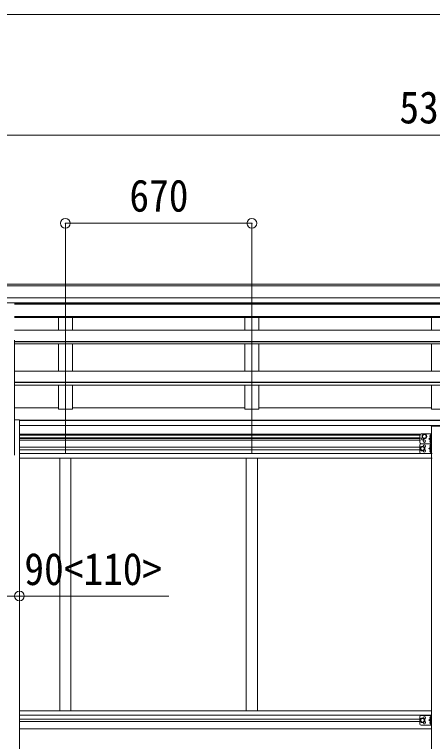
# Model space of a CAD drawing. Units: millimetres at full size, sheet at 1:35. Extents: x -9783 to 9892, y -6828 to 6752.
# Drawn here: x -2035 to -533, y 62 to 2670 of the extents above; entities that cross this region are included whole.
import ezdxf
from ezdxf.enums import TextEntityAlignment as Align

# ---------------------------------------------------------------- set-up
doc = ezdxf.new("R2010")
doc.units = ezdxf.units.MM
doc.header["$LTSCALE"] = 35
doc.header["$PDMODE"] = 32
doc.header["$PDSIZE"] = 35
for name, color, linetype, lineweight in [('0-1_本体', 4, 'Continuous', 9), ('0-8_PARTS2', 2, 'Continuous', 9), ('0-A_寸法', 4, 'Continuous', 9), ('1-1_GLASS', 4, 'Continuous', 9), ('1-2_GLASS_SEAL', 7, 'Continuous', 9)]:
    doc.layers.add(name, color=color, linetype=linetype, lineweight=lineweight)
doc.styles.add('ＭＳ ゴシック', font='')
doc.styles.get('ＭＳ ゴシック').set_extended_font_data('MS Gothic')

msp = doc.modelspace()

# ---------------------------------------------------------------- linework, layer by layer
at = {"layer": '0-1_本体'}
for p, q in [((-3185.29, 1702.42), (2161.71, 1702.42)), ((-3185.29, 1697.07), (2161.71, 1697.07)), ((-3185.29, 1653.54), (2161.71, 1653.54)), ((-3185.29, 1635.87), (2161.71, 1635.87)), ((-2034.29, 1633.5), (1010.71, 1633.5)), ((-2034.29, 1630.35), (1010.71, 1630.35)), ((-1876.79, 1630.35), (-1876.79, 1633.5)), ((-1826.79, 1630.35), (-1826.79, 1633.5)), ((-1206.79, 1630.35), (-1206.79, 1633.5)), ((-1156.79, 1630.35), (-1156.79, 1633.5)), ((-536.79, 1630.35), (-536.79, 1633.5)), ((-2034.29, 1586.87), (1010.71, 1586.87)), ((-2034.29, 1582.79), (1010.71, 1582.79)), ((-1876.79, 1537.64), (-1876.79, 1582.79)), ((-1826.79, 1537.64), (-1826.79, 1582.79)), ((-1206.79, 1537.64), (-1206.79, 1582.79)), ((-1156.79, 1537.64), (-1156.79, 1582.79)), ((-536.79, 1537.64), (-536.79, 1582.79)), ((-2034.29, 1537.64), (1010.71, 1537.64)), ((-2034.29, 1089.44), (-2034.29, 1502.08)), ((-2034.29, 1496.9), (1010.71, 1496.9)), ((-2034.29, 1495.41), (1010.71, 1495.41)), ((-2034.29, 1488.62), (1010.71, 1488.62)), ((-1876.79, 1390.33), (-1876.79, 1488.62)), ((-1826.79, 1390.33), (-1826.79, 1488.62)), ((-1206.79, 1390.33), (-1206.79, 1488.62)), ((-1156.79, 1390.33), (-1156.79, 1488.62)), ((-536.79, 1390.33), (-536.79, 1488.62)), ((-2034.39, 1390.33), (1010.71, 1390.33)), ((-2034.45, 1351.12), (1010.71, 1351.12)), ((-2034.38, 1339.98), (1010.71, 1339.98)), ((-2034.37, 1349.64), (1010.71, 1349.64)), ((-1876.79, 1339.98), (-1876.79, 1253.91)), ((-1826.79, 1339.98), (-1826.79, 1253.91)), ((-1206.79, 1339.98), (-1206.79, 1253.91)), ((-1156.79, 1339.98), (-1156.79, 1253.91)), ((-536.79, 1339.98), (-536.79, 1253.91)), ((-2034.52, 1258.71), (-1876.79, 1258.71)), ((-1876.79, 1253.91), (-1826.79, 1253.91)), ((-1206.79, 1258.71), (-1826.79, 1258.71)), ((-1206.79, 1253.91), (-1156.79, 1253.91)), ((-536.79, 1258.71), (-1156.79, 1258.71)), ((-536.79, 1253.91), (-486.79, 1253.91)), ((-2034.29, 1215.82), (-2016.59, 1215.82)), ((-2016.59, 1215.82), (-2016.59, -1660.56)), ((-2016.59, 1214.4), (992.89, 1214.4)), ((-2016.59, 1213.02), (993.01, 1213.02)), ((-2016.59, 1195.84), (993.01, 1195.84))]:
    msp.add_line(p, q, dxfattribs=at)
at = {"layer": '0-8_PARTS2'}
for p, q in [((-1851.79, 1095.64), (-1851.79, 1758.17)), ((-1181.79, 1095.64), (-1181.79, 1758.17))]:
    msp.add_line(p, q, dxfattribs=at)
at = {"layer": '0-A_寸法', "color": 6}
for p, q in [((-3211.79, 2670.12), (7548.21, 2670.12)), ((-3191.79, 2237.8), (2168.21, 2237.8)), ((-1851.79, 1921.18), (-1851.79, 1692.17)), ((-1851.79, 1921.18), (-1181.79, 1921.18)), ((-1181.79, 1921.18), (-1181.79, 1692.17)), ((-2106.79, 583.38), (-2016.79, 583.38)), ((-2016.79, 583.38), (-1480.69, 583.38))]:
    msp.add_line(p, q, dxfattribs=at)
for p in [(-1851.79, 1921.18), (-1181.79, 1921.18), (-2016.79, 583.38)]:
    msp.add_point(p, dxfattribs=at)
at = {"layer": '1-1_GLASS'}
for p, q in [((-536.79, 1192.79), (-536.79, -1360.56)), ((-2016.59, 1164.33), (-574, 1164.33)), ((-2016.59, 1160.83), (-576, 1160.83)), ((-2016.59, 1151.83), (-576, 1151.83)), ((-2016.59, 1148.33), (-576, 1148.33)), ((-576, 1143.33), (-2016.59, 1143.33)), ((-2016.59, 1117.33), (-576, 1117.33)), ((-2016.59, 1108.33), (-576, 1108.33)), ((-2016.59, 1094.83), (-534, 1094.83)), ((-2016.59, 1078.83), (-534, 1078.83)), ((-1871.79, 1079.33), (-1871.79, 171.83)), ((-1831.79, 1079.33), (-1831.79, 171.83)), ((-1201.79, 1078.83), (-1201.79, 171.83)), ((-1161.79, 1078.83), (-1161.79, 171.83)), ((-2016.59, 171.83), (-536.79, 171.83)), ((-2016.59, 155.83), (-536.79, 155.83)), ((-2016.59, 142.33), (-578.79, 142.33)), ((-2016.59, 133.33), (-578.79, 133.33)), ((-2016.59, 107.33), (-536.79, 107.33))]:
    msp.add_line(p, q, dxfattribs=at)
at = {"layer": '1-2_GLASS_SEAL'}
for p, q in [((-537.29, 1194.29), (-537.29, 1192.79)), ((-486.29, 1192.79), (-537.29, 1192.79)), ((-487.79, 1195.79), (-535.79, 1195.79)), ((-578.79, 1160.33), (-578.79, 1135.33)), ((-573.79, 1165.33), (-536.79, 1165.33)), ((-539.29, 1147.83), (-546.29, 1147.83)), ((-539.79, 1160.83), (-540.59, 1160.69)), ((-539.79, 1152.83), (-540.59, 1152.97)), ((-539.79, 1152.83), (-539.29, 1152.92)), ((-539.29, 1165.33), (-539.29, 1130.33)), ((-536.79, 1165.33), (-536.79, 1130.33)), ((-578.79, 1125.33), (-578.79, 1100.33)), ((-573.79, 1130.33), (-536.79, 1130.33)), ((-539.79, 1142.83), (-540.59, 1142.69)), ((-539.79, 1134.83), (-540.59, 1134.97)), ((-539.79, 1125.83), (-540.59, 1125.69)), ((-539.79, 1134.83), (-539.29, 1134.92)), ((-539.29, 1130.33), (-539.29, 1095.33)), ((-539.29, 1112.83), (-546.29, 1112.83)), ((-539.79, 1117.83), (-540.59, 1117.97)), ((-539.79, 1107.83), (-540.59, 1107.69)), ((-539.79, 1099.83), (-540.59, 1099.97)), ((-539.79, 1117.83), (-539.29, 1117.92)), ((-539.79, 1099.83), (-539.29, 1099.92)), ((-573.79, 1095.33), (-536.79, 1095.33)), ((-578.79, 150.33), (-578.79, 125.33)), ((-573.79, 155.33), (-536.79, 155.33)), ((-539.29, 137.83), (-546.29, 137.83)), ((-539.79, 150.83), (-540.59, 150.69)), ((-539.79, 142.83), (-540.59, 142.97)), ((-539.79, 132.83), (-540.59, 132.69)), ((-539.79, 142.83), (-539.29, 142.92)), ((-539.29, 155.33), (-539.29, 120.33)), ((-536.79, 155.33), (-536.79, 120.33)), ((-573.79, 120.33), (-536.79, 120.33)), ((-539.79, 124.83), (-540.59, 124.97)), ((-539.79, 124.83), (-539.29, 124.92))]:
    msp.add_line(p, q, dxfattribs=at)
for points in [[(-561.79, 1148.82), (-555.29, 1152.57), (-555.29, 1160.08), (-561.79, 1163.83), (-568.29, 1160.08), (-568.29, 1152.57)], [(-568.79, 1105.32), (-562.29, 1109.07), (-562.29, 1116.58), (-568.79, 1120.33), (-575.29, 1116.58), (-575.29, 1109.07)], [(-568.79, 130.32), (-562.29, 134.07), (-562.29, 141.58), (-568.79, 145.33), (-575.29, 141.58), (-575.29, 134.07)]]:
    msp.add_lwpolyline(points, close=True, dxfattribs=at)
for points in [[(-539.29, 1152.83), (-546.29, 1147.83), (-539.29, 1142.83)], [(-538.9, 1156.83), (-539.53, 1158.01), (-541.77, 1159.13)], [(-538.9, 1156.83), (-539.53, 1155.64), (-541.77, 1154.53)], [(-539.79, 1152.83), (-539.79, 1160.83), (-539.29, 1160.74), (-539.29, 1152.92)], [(-573.79, 1130.33), (-536.79, 1130.33), (-536.79, 1095.33)], [(-538.9, 1138.83), (-539.53, 1140.01), (-541.77, 1141.13)], [(-538.9, 1138.83), (-539.53, 1137.64), (-541.77, 1136.53)], [(-538.9, 1121.83), (-539.53, 1123.01), (-541.77, 1124.13)], [(-538.9, 1121.83), (-539.53, 1120.64), (-541.77, 1119.53)], [(-539.79, 1134.83), (-539.79, 1142.83), (-539.29, 1142.74), (-539.29, 1134.92)], [(-539.79, 1117.83), (-539.79, 1125.83), (-539.29, 1125.74), (-539.29, 1117.92)], [(-539.29, 1117.83), (-546.29, 1112.83), (-539.29, 1107.83)], [(-538.9, 1103.83), (-539.53, 1105.01), (-541.77, 1106.13)], [(-538.9, 1103.83), (-539.53, 1102.64), (-541.77, 1101.53)], [(-539.79, 1099.83), (-539.79, 1107.83), (-539.29, 1107.74), (-539.29, 1099.92)], [(-539.29, 142.83), (-546.29, 137.83), (-539.29, 132.83)], [(-538.9, 146.83), (-539.53, 148.01), (-541.77, 149.13)], [(-538.9, 146.83), (-539.53, 145.64), (-541.77, 144.53)], [(-538.9, 128.83), (-539.53, 130.01), (-541.77, 131.13)], [(-539.79, 142.83), (-539.79, 150.83), (-539.29, 150.74), (-539.29, 142.92)], [(-539.79, 124.83), (-539.79, 132.83), (-539.29, 132.74), (-539.29, 124.92)], [(-538.9, 128.83), (-539.53, 127.64), (-541.77, 126.53)]]:
    msp.add_lwpolyline(points, dxfattribs=at)
for centre, radius in [((-561.79, 1156.33), 8.5), ((-561.79, 1156.33), 7.5), ((-561.79, 1156.33), 6.5), ((-561.79, 1139.33), 4.25), ((-568.79, 1112.83), 8.5), ((-568.79, 1112.83), 7.5), ((-568.79, 1112.83), 6.5), ((-568.79, 137.83), 8.5), ((-568.79, 137.83), 7.5), ((-568.79, 137.83), 6.5)]:
    msp.add_circle(centre, radius, dxfattribs=at)
for centre, radius, start, end in [((-535.79, 1194.29), 1.5, 90, 180), ((-573.79, 1160.33), 5, 90, 180), ((-568.79, 1147.83), 4.25, 94.76077, 6.29431), ((-535.69, 1156.83), 6.5, 147.94412, 212.05588), ((-540.43, 1159.8), 0.9, 100, 147.94412), ((-540.43, 1153.86), 0.9, 212.05588, 260), ((-573.79, 1135.33), 5, 180, 270), ((-573.79, 1125.33), 5, 90, 180), ((-561.79, 1121.33), 4.25, 274.76077, 186.29431), ((-535.69, 1138.83), 6.5, 147.94412, 212.05588), ((-535.69, 1121.83), 6.5, 147.94412, 212.05588), ((-540.43, 1141.8), 0.9, 100, 147.94412), ((-540.43, 1135.86), 0.9, 212.05588, 260), ((-540.43, 1124.8), 0.9, 100, 147.94412), ((-573.79, 1100.33), 5, 180, 270), ((-561.79, 1104.33), 4.25, 173.70569, 85.23923), ((-535.69, 1103.83), 6.5, 147.94412, 212.05588), ((-540.43, 1118.86), 0.9, 212.05588, 260), ((-540.43, 1106.8), 0.9, 100, 147.94412), ((-540.43, 1100.86), 0.9, 212.05588, 260), ((-573.79, 150.33), 5, 90, 180), ((-561.79, 146.33), 4.25, 274.76077, 186.29431), ((-561.79, 129.33), 4.25, 173.70569, 85.23923), ((-535.69, 146.83), 6.5, 147.94412, 212.05588), ((-535.69, 128.83), 6.5, 147.94412, 212.05588), ((-540.43, 149.8), 0.9, 100, 147.94412), ((-540.43, 143.86), 0.9, 212.05588, 260), ((-540.43, 131.8), 0.9, 100, 147.94412), ((-573.79, 125.33), 5, 180, 270), ((-540.43, 125.86), 0.9, 212.05588, 260)]:
    msp.add_arc(centre, radius, start, end, dxfattribs=at)

# ---------------------------------------------------------------- texts
at = {"layer": '0-A_寸法', "color": 7, "style": 'ＭＳ ゴシック', "width": 0.9}
for s, p in [('5360', (-651.79, 2244.8)), ('670', (-1621.79, 1928.18)), ('90<110>', (-1999.16, 588.38))]:
    msp.add_text(s, height=115.5, dxfattribs=at).set_placement(p, align=Align.BOTTOM_LEFT)

doc.saveas('drawing.dxf')
